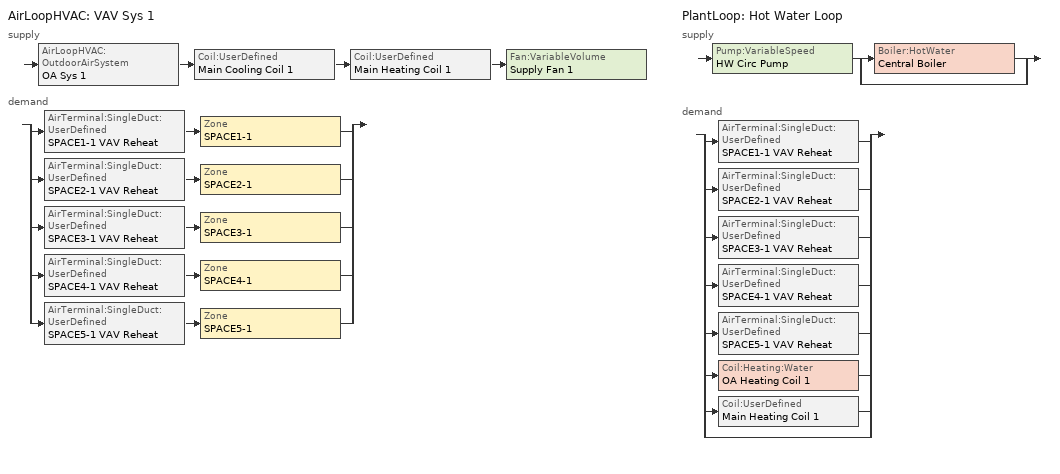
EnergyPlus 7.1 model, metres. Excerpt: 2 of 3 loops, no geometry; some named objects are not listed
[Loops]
AirLoopHVAC 'VAV Sys 1'
 supply: AirLoopHVAC:OutdoorAirSystem 'OA Sys 1' > Coil:UserDefined 'Main Cooling Coil 1' > Coil:UserDefined 'Main Heating Coil 1' > Fan:VariableVolume 'Supply Fan 1'
 demand: split
  | AirTerminal:SingleDuct:UserDefined 'SPACE1-1 VAV Reheat' > Zone 'SPACE1-1'
  | AirTerminal:SingleDuct:UserDefined 'SPACE2-1 VAV Reheat' > Zone 'SPACE2-1'
  | AirTerminal:SingleDuct:UserDefined 'SPACE3-1 VAV Reheat' > Zone 'SPACE3-1'
  | AirTerminal:SingleDuct:UserDefined 'SPACE4-1 VAV Reheat' > Zone 'SPACE4-1'
  | AirTerminal:SingleDuct:UserDefined 'SPACE5-1 VAV Reheat' > Zone 'SPACE5-1'
PlantLoop 'Hot Water Loop'
 supply: Pump:VariableSpeed 'HW Circ Pump' > split
  | Boiler:HotWater 'Central Boiler'
  | bypass
 demand: split
  | AirTerminal:SingleDuct:UserDefined 'SPACE1-1 VAV Reheat'
  | AirTerminal:SingleDuct:UserDefined 'SPACE2-1 VAV Reheat'
  | AirTerminal:SingleDuct:UserDefined 'SPACE3-1 VAV Reheat'
  | AirTerminal:SingleDuct:UserDefined 'SPACE4-1 VAV Reheat'
  | AirTerminal:SingleDuct:UserDefined 'SPACE5-1 VAV Reheat'
  | Coil:Heating:Water 'OA Heating Coil 1'
  | Coil:UserDefined 'Main Heating Coil 1'
  | bypass
[Sizing:Zone] Zone Cooling Design Supply Air Temperature {C}=14; Zone Heating Design Supply Air Temperature {C}=50; Zone Cooling Design Supply Air Humidity Ratio {kg-H2O/kg-air}=0.009; Zone Heating Design Supply Air Humidity Ratio {kg-H2O/kg-air}=0.004; Zone Heating Sizing Factor=0; Zone Cooling Sizing Factor=0; Cooling Design Air Flow Method=DesignDayWithLimit; Heating Design Air Flow Method=DesignDay
Name | Design Specification Outdoor Air Object
SPACE1-1 | SZ DSOA SPACE1-1
SPACE2-1 | SZ DSOA SPACE2-1
SPACE3-1 | SZ DSOA SPACE3-1
SPACE4-1 | SZ DSOA SPACE4-1
SPACE5-1 | SZ DSOA SPACE5-1
[DesignSpecification:OutdoorAir] Outdoor Air Method=sum; Outdoor Air Flow per Person {m3/s-person}=0.00236; Outdoor Air Flow per Zone Floor Area {m3/s-m2}=0.000305; Outdoor Air Flow per Zone {m3/s}=0
SZ DSOA SPACE1-1; SZ DSOA SPACE2-1; SZ DSOA SPACE3-1; SZ DSOA SPACE4-1; SZ DSOA SPACE5-1
[Sizing:System]
VAV Sys 1: Type of Load to Size On=sensible; Design Outdoor Air Flow Rate {m3/s}=autosize; Minimum System Air Flow Ratio=0.3; Preheat Design Temperature {C}=4.5; Preheat Design Humidity Ratio {kg-H2O/kg-Air}=0.008; Precool Design Temperature {C}=11; Precool Design Humidity Ratio {kg-H2O/kg-Air}=0.008; Central Cooling Design Supply Air Temperature {C}=12.8; Central Heating Design Supply Air Temperature {C}=16.7; Sizing Option=noncoincident; 100% Outdoor Air in Cooling=no; 100% Outdoor Air in Heating=no; Central Cooling Design Supply Air Humidity Ratio {kg-H2O/kg-Air}=0.008; Central Heating Design Supply Air Humidity Ratio {kg-H2O/kg-Air}=0.008; Cooling Design Air Flow Method=DesignDay; Cooling Design Air Flow Rate {m3/s}=0; Heating Design Air Flow Method=DesignDay; Heating Design Air Flow Rate {m3/s}=0
[Sizing:Plant]
Hot Water Loop: Loop Type=heating; Design Loop Exit Temperature {C}=82; Loop Design Temperature Difference {deltaC}=11
[ZoneControl:Thermostat] Control Type Schedule=Zone Control Type Sched; Control 1=CoolingSetPoint; Control 2=HeatingSetpoint; Control 3=DualSetPoint
Name | Zone or ZoneList
SPACE1-1 Control | SPACE1-1
SPACE2-1 Control | SPACE2-1
SPACE3-1 Control | SPACE3-1
SPACE4-1 Control | SPACE4-1
SPACE5-1 Control | SPACE5-1
[ThermostatSetpoint:SingleHeating]
HeatingSetpoint: Setpoint Temperature Schedule=Htg-SetP-Sch
[ThermostatSetpoint:SingleCooling]
CoolingSetpoint: Setpoint Temperature Schedule=Clg-SetP-Sch
[ThermostatSetpoint:DualSetpoint]
DualSetPoint: Heating Setpoint Temperature Schedule=Htg-SetP-Sch; Cooling Setpoint Temperature Schedule=Clg-SetP-Sch
[Zone equipment]
SPACE1-1: SPACE1-1 VAV Reheat
SPACE2-1: SPACE2-1 VAV Reheat
SPACE3-1: SPACE3-1 VAV Reheat
SPACE4-1: SPACE4-1 VAV Reheat
SPACE5-1: SPACE5-1 VAV Reheat
[AirTerminal:SingleDuct:UserDefined] Number of Plant Loop Connections=1
Name | Overall Model Simulation Program Calling Manager | Model Setup and Sizing Program Calling Manager
SPACE1-1 VAV Reheat | Space1 ATU Sim Programs | Space1 ATU Init Programs
SPACE2-1 VAV Reheat | Space2 ATU Sim Programs | Space2 ATU Init Programs
SPACE3-1 VAV Reheat | Space3 ATU Sim Programs | Space3 ATU Init Programs
SPACE4-1 VAV Reheat | Space4 ATU Sim Programs | Space4 ATU Init Programs
SPACE5-1 VAV Reheat | Space5 ATU Sim Programs | Space5 ATU Init Programs
[AirLoopHVAC:ReturnPlenum]
Return-Plenum-1: Zone=PLENUM-1
[AirLoopHVAC]
VAV Sys 1: Design Supply Air Flow Rate {m3/s}=autosize
[Coil:Heating:Water]
OA Heating Coil 1: Availability Schedule=CoolingCoilAvailSched; U-Factor Times Area Value {W/K}=autosize; Maximum Water Flow Rate {m3/s}=autosize; Performance Input Method=UFactorTimesAreaAndDesignWaterFlowRate; Rated Capacity {W}=autosize; Rated Inlet Water Temperature {C}=82.2; Rated Inlet Air Temperature {C}=16.6; Rated Outlet Water Temperature {C}=71.1; Rated Outlet Air Temperature {C}=32.2
[Coil:UserDefined] Number of Air Connections=1; Plant Connection is Used=Yes
Name | Overall Model Simulation Program Calling Manager | Model Setup and Sizing Program Calling Manager
Main Cooling Coil 1 | Main Cooling Coil Model Program Manager | Main Cooling Coil Init Program Manager
Main Heating Coil 1 | Main Heating Coil Model Program Manager | Main Heating Coil Init Program Manager
[EnergyManagementSystem:ProgramCallingManager]
Main Cooling Coil Model Program Manager: UserDefinedComponentModel; MainCWCoil1_ModelInput; CW_Coil_Sim_Model; MainCWCoil1_ModelOuput
Main Cooling Coil Init Program Manager: UserDefinedComponentModel; InitMainSimpleCoilModel
Main Heating Coil Model Program Manager: UserDefinedComponentModel; MainHWCoil1_ModelInput; HW_Coil_Sim_Model; MainHWCoil1_ModelOuput
Main Heating Coil Init Program Manager: UserDefinedComponentModel; InitMainSimpleHWCoilModel
Space1 ATU Init Programs: UserDefinedComponentModel; InitSpace1ATU
Space1 ATU Sim Programs: UserDefinedComponentModel; Space1ATU_ModelInput; ATU_Sim_Model; Space1ATU_ModelOutput
Space2 ATU Init Programs: UserDefinedComponentModel; InitSpace2ATU
Space2 ATU Sim Programs: UserDefinedComponentModel; Space2ATU_ModelInput; ATU_Sim_Model; Space2ATU_ModelOutput
Space3 ATU Init Programs: UserDefinedComponentModel; InitSpace3ATU
Space3 ATU Sim Programs: UserDefinedComponentModel; Space3ATU_ModelInput; ATU_Sim_Model; Space3ATU_ModelOutput
Space4 ATU Init Programs: UserDefinedComponentModel; InitSpace4ATU
Space4 ATU Sim Programs: UserDefinedComponentModel; Space4ATU_ModelInput; ATU_Sim_Model; Space4ATU_ModelOutput
Space5 ATU Init Programs: UserDefinedComponentModel; InitSpace5ATU
Space5 ATU Sim Programs: UserDefinedComponentModel; Space5ATU_ModelInput; ATU_Sim_Model; Space5ATU_ModelOutput
[EnergyManagementSystem:Program]
MainCWCoil1_ModelInput: Set Air_Mdot       = CWcoil1_Air_Mdot; Set Air_Tsp        = CWcoil1_Air_Tsp; Set Water_Mdot     = CWcoil1_Water_Mdot; Set Water_cp       = CWcoil1_Water_cp; SEt Air_Tinlet     = CWcoil1_Air_Tinlet; Set Water_Tinlet   = CWcoil1_Water_Tinlet; SEt Air_Winlet     = CWcoil1_Air_Winlet; Set Water_Mdot_Max = CWcoil1_Mdot_Max; Set Coil_Eff       = 0.7
MainCWCoil1_ModelOuput: Set CWcoil1_Water_MdotRequest = Water_MdotRequest; Set CWcoil1_Air_Tout          = Air_Tout; Set CWcoil1_Air_Wout          = Air_Wout; Set CWcoil1_tot_cool_Power    = Tot_Cool_Power; Set CWcoil1_Air_MdotOut       = Air_Mdot; Set CWcoil1_Water_Tout        = Water_Tout
InitMainSimpleCoilModel: Set CWLoopExitTemp = 7.0; Set CWLoopDeltaTemp = 4.0; Set CW_CP = @CPCW CWLoopExitTemp; Set CW_rho = @RhoH2O CWLoopExitTemp; Set CWcoil1_Water_DesignVdot = Sys1_CoolDes_Qdot / (( CW_rho * CW_CP) * CWLoopDeltaTemp); Set CWcoil1_Mdot_Min = 0.0; Set CWcoil1_Mdot_Max = CWcoil1_Water_DesignVdot * CW_rho
MainHWCoil1_ModelInput: Set Air_Mdot       = HWcoil1_Air_Mdot; Set Air_Tsp        = HWcoil1_Air_Tsp - 0.5; Set Water_Mdot     = HWcoil1_Water_Mdot; Set Water_cp       = HWcoil1_Water_cp; SEt Air_Tinlet     = HWcoil1_Air_Tinlet; Set Water_Tinlet   = HWcoil1_Water_Tinlet; SEt Air_Winlet     = HWcoil1_Air_Winlet; Set Water_Mdot_Max = HWcoil1_Mdot_Max; Set Coil_Eff       = 0.7
MainHWCoil1_ModelOuput: Set HWcoil1_Water_MdotRequest = Water_MdotRequest; Set HWcoil1_Air_Tout          = Air_Tout; Set HWcoil1_Air_Wout          = Air_Wout; Set HWcoil1_tot_heat_Power    = Tot_heat_Power; Set HWcoil1_Air_MdotOut       = Air_Mdot; Set HWcoil1_Water_Tout        = Water_Tout
InitMainSimpleHWCoilModel: Set HWLoopExitTemp = 82.0; Set HWLoopDeltaTemp = 11.0; Set HW_CP = @CPCW HWLoopExitTemp; Set HW_rho = @RhoH2O HWLoopExitTemp; Set HWcoil1_Water_DesignVdot = Sys1_HeatDes_Qdot / (( HW_rho * HW_CP) * HWLoopDeltaTemp); Set HWcoil1_Mdot_Min = 0.0; Set HWcoil1_Mdot_Max = HWcoil1_Water_DesignVdot * HW_rho
InitSpace1ATU: Set Space1ATU_DesignAirMdot = @MAX Space1ATU_HeatAirMdot Space1ATU_CoolAirMdot; Set HWLoopExitTemp = 82.0; Set HWLoopDeltaTemp = 11.0; Set HW_CP = @CPCW HWLoopExitTemp; Set HW_rho = @RhoH2O HWLoopExitTemp; Set HeatCentralSAT = 16.7; Set HeatZoneSAT    = 50.0; Set AvgSAT = (HeatCentralSAT + HeatZoneSAT) / 2; Set HeatingZoneW      = 0.004; Set HeatingAir_CP     = @CpAirFnWTdb HeatingZoneW AvgSAT; Set HWCoil_DesLoad = (HeatingAir_CP * Space1ATU_DesignAirMdot) * (HeatZoneSAT - HeatCentralSAT); Set Space1ATU_HW_DesignVdot = HWCoil_DesLoad / (( HW_rho * HW_CP) * HWLoopDeltaTemp); Set Space1ATU_HW_MdotMin = 0.0; Set Space1ATU_HW_MdotMax = Space1ATU_HW_DesignVdot * HW_rho
Space1ATU_ModelInput: Set DeckAir_Tinlet    = Space1ATU_PrimAir_Tinlet; Set DeckAir_Winlet    = Space1ATU_PrimAir_Winlet; Set Zone_T            = Space1_Tdb; Set Zone_W            = Space1_W; Set Zone_Tsp_Cool     = Space1_Tsp_cool; Set Zone_Tsp_Heat     = Space1_Tsp_heat; Set AirSupMdotDesign  = Space1ATU_DesignAirMdot; Set DamperMin         = 0.3; Set Qdot_Req_toCoolSP = Space1ATU_Qdot_ToCoolSP; Set Qdot_Req_toHeatSP = Space1ATU_Qdot_ToHeatSP; Set HWCoil_Mdot_Max   = Space1ATU_HW_MdotMax; Set HW_Tin            = Space1ATU_HW_Tin; Set HW_Cp             = Space1ATU_HW_cp; Set HWCoil_Eff        = 0.7; Set HWCoil_Mdot       = Space1ATU_HW_MdotIn
Space1ATU_ModelOutput: Set Space1ATU_PrimAir_Tout = Air_Tout; Set Space1ATU_PrimAir_Wout = Air_Wout; Set Space1ATU_PrimAir_MdotOut = Air_MdotOut; Set Space1ATU_PrimAir_MdotIn = Air_MdotOut; Set Space1ATU_tot_heat_Power = HWCoil_heat_Power; SEt Space1ATU_HW_MdotRequest = HW_MdotRequest; Set Space1ATU_HW_Tout = HW_Tout
InitSpace2ATU: Set Space2ATU_DesignAirMdot = @MAX Space2ATU_HeatAirMdot Space2ATU_CoolAirMdot; Set HWLoopExitTemp = 82.0; Set HWLoopDeltaTemp = 11.0; Set HW_CP = @CPCW HWLoopExitTemp; Set HW_rho = @RhoH2O HWLoopExitTemp; Set HeatCentralSAT = 16.7; Set HeatZoneSAT    = 50.0; Set AvgSAT = (HeatCentralSAT + HeatZoneSAT) / 2; Set HeatingZoneW      = 0.004; Set HeatingAir_CP     = @CpAirFnWTdb HeatingZoneW AvgSAT; Set HWCoil_DesLoad = (HeatingAir_CP * Space2ATU_DesignAirMdot) * (HeatZoneSAT - HeatCentralSAT); Set Space2ATU_HW_DesignVdot = HWCoil_DesLoad / (( HW_rho * HW_CP) * HWLoopDeltaTemp); Set Space2ATU_HW_MdotMin = 0.0; Set Space2ATU_HW_MdotMax = Space2ATU_HW_DesignVdot * HW_rho
Space2ATU_ModelInput: Set DeckAir_Tinlet    = Space2ATU_PrimAir_Tinlet; Set DeckAir_Winlet    = Space2ATU_PrimAir_Winlet; Set Zone_T            = Space2_Tdb; Set Zone_W            = Space2_W; Set Zone_Tsp_Cool     = Space2_Tsp_cool; Set Zone_Tsp_Heat     = Space2_Tsp_heat; Set AirSupMdotDesign  = Space2ATU_DesignAirMdot; Set DamperMin         = 0.3; Set Qdot_Req_toCoolSP = Space2ATU_Qdot_ToCoolSP; Set Qdot_Req_toHeatSP = Space2ATU_Qdot_ToHeatSP; Set HWCoil_Mdot_Max   = Space2ATU_HW_MdotMax; Set HW_Tin            = Space2ATU_HW_Tin; Set HW_Cp             = Space2ATU_HW_cp; Set HWCoil_Eff        = 0.7; Set HWCoil_Mdot       = Space2ATU_HW_MdotIn
Space2ATU_ModelOutput: Set Space2ATU_PrimAir_Tout = Air_Tout; Set Space2ATU_PrimAir_Wout = Air_Wout; Set Space2ATU_PrimAir_MdotOut = Air_MdotOut; Set Space2ATU_PrimAir_MdotIn = Air_MdotOut; Set Space2ATU_tot_heat_Power = HWCoil_heat_Power; SEt Space2ATU_HW_MdotRequest = HW_MdotRequest; Set Space2ATU_HW_Tout = HW_Tout
InitSpace3ATU: Set Space3ATU_DesignAirMdot = @MAX Space3ATU_HeatAirMdot Space3ATU_CoolAirMdot; Set HWLoopExitTemp = 82.0; Set HWLoopDeltaTemp = 11.0; Set HW_CP = @CPCW HWLoopExitTemp; Set HW_rho = @RhoH2O HWLoopExitTemp; Set HeatCentralSAT = 16.7; Set HeatZoneSAT    = 50.0; Set AvgSAT = (HeatCentralSAT + HeatZoneSAT) / 2; Set HeatingZoneW      = 0.004; Set HeatingAir_CP     = @CpAirFnWTdb HeatingZoneW AvgSAT; Set HWCoil_DesLoad = (HeatingAir_CP * Space3ATU_DesignAirMdot) * (HeatZoneSAT - HeatCentralSAT); Set Space3ATU_HW_DesignVdot = HWCoil_DesLoad / (( HW_rho * HW_CP) * HWLoopDeltaTemp); Set Space3ATU_HW_MdotMin = 0.0; Set Space3ATU_HW_MdotMax = Space3ATU_HW_DesignVdot * HW_rho
Space3ATU_ModelInput: Set DeckAir_Tinlet    = Space3ATU_PrimAir_Tinlet; Set DeckAir_Winlet    = Space3ATU_PrimAir_Winlet; Set Zone_T            = Space3_Tdb; Set Zone_W            = Space3_W; Set Zone_Tsp_Cool     = Space3_Tsp_cool; Set Zone_Tsp_Heat     = Space3_Tsp_heat; Set AirSupMdotDesign  = Space3ATU_DesignAirMdot; Set DamperMin         = 0.3; Set Qdot_Req_toCoolSP = Space3ATU_Qdot_ToCoolSP; Set Qdot_Req_toHeatSP = Space3ATU_Qdot_ToHeatSP; Set HWCoil_Mdot_Max   = Space3ATU_HW_MdotMax; Set HW_Tin            = Space3ATU_HW_Tin; Set HW_Cp             = Space3ATU_HW_cp; Set HWCoil_Eff        = 0.7; Set HWCoil_Mdot       = Space3ATU_HW_MdotIn
Space3ATU_ModelOutput: Set Space3ATU_PrimAir_Tout = Air_Tout; Set Space3ATU_PrimAir_Wout = Air_Wout; Set Space3ATU_PrimAir_MdotOut = Air_MdotOut; Set Space3ATU_PrimAir_MdotIn = Air_MdotOut; Set Space3ATU_tot_heat_Power = HWCoil_heat_Power; SEt Space3ATU_HW_MdotRequest = HW_MdotRequest; Set Space3ATU_HW_Tout = HW_Tout
InitSpace4ATU: Set Space4ATU_DesignAirMdot = @MAX Space4ATU_HeatAirMdot Space4ATU_CoolAirMdot; Set HWLoopExitTemp = 82.0; Set HWLoopDeltaTemp = 11.0; Set HW_CP = @CPCW HWLoopExitTemp; Set HW_rho = @RhoH2O HWLoopExitTemp; Set HeatCentralSAT = 16.7; Set HeatZoneSAT    = 50.0; Set AvgSAT = (HeatCentralSAT + HeatZoneSAT) / 2; Set HeatingZoneW      = 0.004; Set HeatingAir_CP     = @CpAirFnWTdb HeatingZoneW AvgSAT; Set HWCoil_DesLoad = (HeatingAir_CP * Space4ATU_DesignAirMdot) * (HeatZoneSAT - HeatCentralSAT); Set Space4ATU_HW_DesignVdot = HWCoil_DesLoad / (( HW_rho * HW_CP) * HWLoopDeltaTemp); Set Space4ATU_HW_MdotMin = 0.0; Set Space4ATU_HW_MdotMax = Space4ATU_HW_DesignVdot * HW_rho
Space4ATU_ModelInput: Set DeckAir_Tinlet    = Space4ATU_PrimAir_Tinlet; Set DeckAir_Winlet    = Space4ATU_PrimAir_Winlet; Set Zone_T            = Space4_Tdb; Set Zone_W            = Space4_W; Set Zone_Tsp_Cool     = Space4_Tsp_cool; Set Zone_Tsp_Heat     = Space4_Tsp_heat; Set AirSupMdotDesign  = Space4ATU_DesignAirMdot; Set DamperMin         = 0.3; Set Qdot_Req_toCoolSP = Space4ATU_Qdot_ToCoolSP; Set Qdot_Req_toHeatSP = Space4ATU_Qdot_ToHeatSP; Set HWCoil_Mdot_Max   = Space4ATU_HW_MdotMax; Set HW_Tin            = Space4ATU_HW_Tin; Set HW_Cp             = Space4ATU_HW_cp; Set HWCoil_Eff        = 0.7; Set HWCoil_Mdot       = Space4ATU_HW_MdotIn
Space4ATU_ModelOutput: Set Space4ATU_PrimAir_Tout = Air_Tout; Set Space4ATU_PrimAir_Wout = Air_Wout; Set Space4ATU_PrimAir_MdotOut = Air_MdotOut; Set Space4ATU_PrimAir_MdotIn = Air_MdotOut; Set Space4ATU_tot_heat_Power = HWCoil_heat_Power; SEt Space4ATU_HW_MdotRequest = HW_MdotRequest; Set Space4ATU_HW_Tout = HW_Tout
InitSpace5ATU: Set Space5ATU_DesignAirMdot = @MAX Space5ATU_HeatAirMdot Space5ATU_CoolAirMdot; Set HWLoopExitTemp = 82.0; Set HWLoopDeltaTemp = 11.0; Set HW_CP = @CPCW HWLoopExitTemp; Set HW_rho = @RhoH2O HWLoopExitTemp; Set HeatCentralSAT = 16.7; Set HeatZoneSAT    = 50.0; Set AvgSAT = (HeatCentralSAT + HeatZoneSAT) / 2; Set HeatingZoneW      = 0.004; Set HeatingAir_CP     = @CpAirFnWTdb HeatingZoneW AvgSAT; Set HWCoil_DesLoad = (HeatingAir_CP * Space4ATU_DesignAirMdot) * (HeatZoneSAT - HeatCentralSAT); Set Space5ATU_HW_DesignVdot = HWCoil_DesLoad / (( HW_rho * HW_CP) * HWLoopDeltaTemp); Set Space5ATU_HW_MdotMin = 0.0; Set Space5ATU_HW_MdotMax = Space5ATU_HW_DesignVdot * HW_rho
Space5ATU_ModelInput: Set DeckAir_Tinlet    = Space5ATU_PrimAir_Tinlet; Set DeckAir_Winlet    = Space5ATU_PrimAir_Winlet; Set Zone_T            = Space5_Tdb; Set Zone_W            = Space5_W; Set Zone_Tsp_Cool     = Space5_Tsp_cool; Set Zone_Tsp_Heat     = Space5_Tsp_heat; Set AirSupMdotDesign  = Space5ATU_DesignAirMdot; Set DamperMin         = 0.3; Set Qdot_Req_toCoolSP = Space5ATU_Qdot_ToCoolSP; Set Qdot_Req_toHeatSP = Space5ATU_Qdot_ToHeatSP; Set HWCoil_Mdot_Max   = Space5ATU_HW_MdotMax; Set HW_Tin            = Space5ATU_HW_Tin; Set HW_Cp             = Space5ATU_HW_cp; Set HWCoil_Eff        = 0.7; Set HWCoil_Mdot       = Space5ATU_HW_MdotIn
Space5ATU_ModelOutput: Set Space5ATU_PrimAir_Tout = Air_Tout; Set Space54ATU_PrimAir_Wout = Air_Wout; Set Space5ATU_PrimAir_MdotOut = Air_MdotOut; Set Space5ATU_PrimAir_MdotIn = Air_MdotOut; Set Space5ATU_tot_heat_Power = HWCoil_heat_Power; SEt Space5ATU_HW_MdotRequest = HW_MdotRequest; Set Space5ATU_HW_Tout = HW_Tout
ATU_Sim_Model: IF (ATU_Avail_Sched == 0.0); Set Air_MdotOut     = 0.0; Set HW_MdotRequest  = 0.0; Set HW_Tout    = HW_Tin; Set HWCoil_heat_Power    = 0.0; Set Air_Tout             = DeckAir_Tinlet; Set Air_Wout             = DeckAir_Winlet; Set DamperPosition = DamperMin; RETURN; ENDIF; Set Zone_H = @HFnTdbW Zone_T Zone_W; Set Zone_H_AtCoolSp = @HFnTdbW Zone_Tsp_Cool Zone_W; Set Zone_H_AtHeatSp = @HFnTdbW Zone_Tsp_Heat Zone_W; Set SupAir_H = @HFnTdbW DeckAir_Tinlet DeckAir_Winlet; IF Qdot_Req_toCoolSP < (0 - 10.0); Set ABS_Qdot_Cool = @ABS Qdot_Req_toCoolSP; Set Air_Mdot = ABS_Qdot_Cool / (Zone_H_AtCoolSp - SupAir_H); Set Air_Mdot = @MIN AirSupMdotDesign Air_Mdot; Set DamperPosition = Air_Mdot / AirSupMdotDesign; IF DamperPosition < DamperMin; Set Air_Mdot = DamperMin * AirSupMdotDesign; Set HoutDesired = Zone_H_AtHeatSp - ABS_Qdot_Cool/Air_Mdot; Set Air_Tsp = @TdbFnHW HoutDesired DeckAir_Winlet; Set Water_Mdot    = HWCoil_Mdot; Set Air_Tinlet    = DeckAir_Tinlet; Set Air_Winlet    = DeckAir_Winlet; Set Water_Tinlet  = HW_Tin; Set Coil_Eff      = HWCoil_Eff; Set Water_Mdot_Max = HWCoil_Mdot_Max; Set Water_cp       = HW_Cp; RUN HW_Coil_Sim_Model; Set HW_MdotRequest      = Water_MdotRequest; Set Air_Tout            = Air_Tout; Set Air_Wout            = Air_Wout; Set HWCoil_heat_Power   = Tot_heat_Power; Set HW_Tout   = Water_Tout; ELSE; Set HW_MdotRequest       = 0.0; Set Air_Tout             = DeckAir_Tinlet; Set Air_Wout             = DeckAir_Winlet; Set HWCoil_heat_Power    = 0.0; Set HW_Tout    = HW_Tin; Set Air_MdotOut = Air_Mdot; ENDIF; ELSEIF Qdot_Req_toHeatSP > 10.0; Set DamperPosition = 1.0; Set Air_Mdot = AirSupMdotDesign; Set ABS_Qdot_heat = @ABS Qdot_Req_toHeatSP; Set HoutDesired   = Zone_H_AtHeatSp + ABS_Qdot_Heat/Air_Mdot; Set Air_Tsp = @TdbFnHW HoutDesired DeckAir_Winlet; Set Water_Mdot    = HWCoil_Mdot; Set Air_Tinlet    = DeckAir_Tinlet; Set Air_Winlet    = DeckAir_Winlet; Set Water_Tinlet  = HW_Tin; Set Coil_Eff      = HWCoil_Eff; Set Water_Mdot_Max = HWCoil_Mdot_Max; Set Water_cp       = HW_Cp; RUN HW_Coil_Sim_Model; Set HW_MdotRequest      = Water_MdotRequest; Set Air_Tout            = Air_Tout; Set Air_Wout            = Air_Wout; Set HWCoil_heat_Power   = Tot_heat_Power; Set HW_Tout   = Water_Tout; ELSE; Set DamperPosition = DamperMin; Set Air_Mdot = DamperPosition * AirSupMdotDesign; Set HoutDesired   = Zone_H_AtHeatSp; Set Air_Tsp = @TdbFnHW HoutDesired DeckAir_Winlet; Set Air_Tinlet    = DeckAir_Tinlet; Set Air_Winlet    = DeckAir_Winlet; Set Water_Tinlet  = HW_Tin; Set Coil_Eff      = HWCoil_Eff; Set Water_Mdot_Max = HWCoil_Mdot_Max; Set Water_cp       = HW_Cp; RUN HW_Coil_Sim_Model; Set HW_MdotRequest      = Water_MdotRequest; Set Air_Tout            = Air_Tout; Set Air_Wout            = Air_Wout; Set HWCoil_heat_Power   = Tot_heat_Power; Set HW_Tout   = Water_Tout; ENDIF; Set Air_MdotOut = Air_Mdot
HW_Coil_Sim_Model: IF Air_Mdot == 0.0; SET Air_Tout = Air_Tinlet; SET Air_Wout = Air_Winlet; Set Air_MdotOut = Air_Mdot; Set tot_heat_Power = 0.0; Set Water_Tout = Water_Tinlet; Set Water_MdotRequest = 0.0; RETURN; ENDIF; IF Air_Tinlet > Air_Tsp; SET Air_Tout          = Air_Tinlet; SET Air_Wout          = Air_Winlet; Set Air_MdotOut       = Air_Mdot; Set tot_heat_Power    = 0.0; Set Water_Tout        = Water_Tinlet; Set Water_MdotRequest = 0.0; RETURN; ENDIF; Set AirIn_Enth     = @HFnTdbW Air_Tinlet Air_Winlet; Set AirOut_Enth_Limit = @HFnTdbW Water_Tinlet Air_Winlet; Set MaxQdot      = Coil_Eff * Air_Mdot * (AirOut_Enth_Limit - AirIn_Enth ); IF MaxQdot <= 0.0; SET Air_Tout          = Air_Tinlet; SET Air_Wout          = Air_Winlet; Set Air_MdotOut       = Air_Mdot; Set tot_heat_Power    = 0.0; Set Water_Tout        = Water_Tinlet; Set Water_MdotRequest = 0.0; RETURN; ENDIF; Set Air_Wout = Air_Winlet; Set Air_HoutSP = @HFnTdbW Air_Tsp Air_Wout; Set Qdot_SP    = Air_Mdot * (Air_HoutSP - AirIn_Enth ); IF Qdot_SP > MaxQdot; Set Air_Hout = AirIn_Enth + (MaxQdot/Air_Mdot); ELSE; Set Air_Hout = Air_HoutSP; ENDIF; Set Air_Tout = @TdbFnHW Air_Hout Air_Wout; Set ActualQdot  = Air_Mdot * (Air_Hout - AirIn_Enth); Set Water_partLoad = ActualQdot / MaxQdot; Set Water_MdotRequest = Water_Mdot_Max * Water_PartLoad; Set HW_tempFall = ActualQdot/(Water_MdotRequest * Water_cp); Set Water_Tout = Water_Tinlet - HW_tempFall; Set tot_heat_Power = ActualQdot
[EnergyManagementSystem:OutputVariable] Type of Data in Variable=Averaged; Update Frequency=SystemTimestep
Name | EMS Variable | EMS Program or Subroutine
Main CW Coil Total Cooling Rate [W] | CWcoil1_tot_cool_Power | MainCWCoil1_ModelOuput
Main HW Coil Total Heating Rate [W] | HWcoil1_tot_heat_Power | MainHWCoil1_ModelOuput
Space 1 VAV Reheat Coil Total Heating Rate [W] | Space1ATU_tot_heat_Power | Space1ATU_ModelOutput
Space 2 VAV Reheat Coil Total Heating Rate [W] | Space2ATU_tot_heat_Power | Space2ATU_ModelOutput
Space 3 VAV Reheat Coil Total Heating Rate [W] | Space3ATU_tot_heat_Power | Space3ATU_ModelOutput
Space 4 VAV Reheat Coil Total Heating Rate [W] | Space4ATU_tot_heat_Power | Space4ATU_ModelOutput
Space 5 VAV Reheat Coil Total Heating Rate [W] | Space5ATU_tot_heat_Power | Space5ATU_ModelOutput
[EnergyManagementSystem:Actuator]
Name | Actuated Component Unique | Actuated Component Type | Actuated Component Control Type
CWcoil1_Mdot_Min | Main Cooling Coil 1 | Plant Connection | Minimum Mass Flow Rate
CWcoil1_Mdot_Max | Main Cooling Coil 1 | Plant Connection | Maximum Mass Flow Rate
CWcoil1_Water_Tout | Main Cooling Coil 1 | Plant Connection | Outlet Temperature
CWcoil1_Water_MdotRequest | Main Cooling Coil 1 | Plant Connection | Mass Flow Rate
CWcoil1_Water_DesignVdot | Main Cooling Coil 1 | Plant Connection | Design Volume Flow Rate
CWcoil1_Air_Tout | MAIN COOLING COIL 1 | Air Connection 1 | Outlet Temperature
CWcoil1_Air_Wout | MAIN COOLING COIL 1 | Air Connection 1 | Outlet Humidity Ratio
CWcoil1_Air_MdotOut | MAIN COOLING COIL 1 | Air Connection 1 | Mass Flow Rate
HWcoil1_Mdot_Min | Main Heating Coil 1 | Plant Connection | Minimum Mass Flow Rate
HWcoil1_Mdot_Max | Main Heating Coil 1 | Plant Connection | Maximum Mass Flow Rate
HWcoil1_Water_Tout | Main Heating Coil 1 | Plant Connection | Outlet Temperature
HWcoil1_Water_MdotRequest | Main Heating Coil 1 | Plant Connection | Mass Flow Rate
HWcoil1_Water_DesignVdot | Main Heating Coil 1 | Plant Connection | Design Volume Flow Rate
HWcoil1_Air_Tout | MAIN Heating COIL 1 | Air Connection 1 | Outlet Temperature
HWcoil1_Air_Wout | MAIN Heating COIL 1 | Air Connection 1 | Outlet Humidity Ratio
HWcoil1_Air_MdotOut | MAIN Heating COIL 1 | Air Connection 1 | Mass Flow Rate
Space1ATU_PrimAir_Tout | SPACE1-1 VAV Reheat | Primary Air Connection | Outlet Temperature
Space1ATU_PrimAir_Wout | SPACE1-1 VAV Reheat | Primary Air Connection | Outlet Humidity Ratio
Space1ATU_PrimAir_MdotOut | SPACE1-1 VAV Reheat | Primary Air Connection | Outlet Mass Flow Rate
Space1ATU_PrimAir_MdotIn | SPACE1-1 VAV Reheat | Primary Air Connection | Inlet Mass Flow Rate
Space1ATU_HW_Tout | SPACE1-1 VAV REHEAT | Plant Connection 1 | Outlet Temperature
Space1ATU_HW_MdotRequest | SPACE1-1 VAV REHEAT | Plant Connection 1 | Mass Flow Rate
Space1ATU_HW_MdotMin | SPACE1-1 VAV REHEAT | Plant Connection 1 | Minimum Mass Flow Rate
Space1ATU_HW_MdotMax | SPACE1-1 VAV REHEAT | Plant Connection 1 | Maximum Mass Flow Rate
Space1ATU_HW_DesignVdot | SPACE1-1 VAV REHEAT | Plant Connection 1 | Design Volume Flow Rate
Space2ATU_PrimAir_Tout | SPACE2-1 VAV Reheat | Primary Air Connection | Outlet Temperature
Space2ATU_PrimAir_Wout | SPACE2-1 VAV Reheat | Primary Air Connection | Outlet Humidity Ratio
Space2ATU_PrimAir_MdotOut | SPACE2-1 VAV Reheat | Primary Air Connection | Outlet Mass Flow Rate
Space2ATU_PrimAir_MdotIn | SPACE2-1 VAV Reheat | Primary Air Connection | Inlet Mass Flow Rate
Space2ATU_HW_Tout | SPACE2-1 VAV REHEAT | Plant Connection 1 | Outlet Temperature
Space2ATU_HW_MdotRequest | SPACE2-1 VAV REHEAT | Plant Connection 1 | Mass Flow Rate
Space2ATU_HW_MdotMin | SPACE2-1 VAV REHEAT | Plant Connection 1 | Minimum Mass Flow Rate
Space2ATU_HW_MdotMax | SPACE2-1 VAV REHEAT | Plant Connection 1 | Maximum Mass Flow Rate
Space2ATU_HW_DesignVdot | SPACE2-1 VAV REHEAT | Plant Connection 1 | Design Volume Flow Rate
Space3ATU_PrimAir_Tout | SPACE3-1 VAV Reheat | Primary Air Connection | Outlet Temperature
Space3ATU_PrimAir_Wout | SPACE3-1 VAV Reheat | Primary Air Connection | Outlet Humidity Ratio
Space3ATU_PrimAir_MdotOut | SPACE3-1 VAV Reheat | Primary Air Connection | Outlet Mass Flow Rate
Space3ATU_PrimAir_MdotIn | SPACE3-1 VAV Reheat | Primary Air Connection | Inlet Mass Flow Rate
Space3ATU_HW_Tout | SPACE3-1 VAV REHEAT | Plant Connection 1 | Outlet Temperature
Space3ATU_HW_MdotRequest | SPACE3-1 VAV REHEAT | Plant Connection 1 | Mass Flow Rate
Space3ATU_HW_MdotMin | SPACE3-1 VAV REHEAT | Plant Connection 1 | Minimum Mass Flow Rate
Space3ATU_HW_MdotMax | SPACE3-1 VAV REHEAT | Plant Connection 1 | Maximum Mass Flow Rate
Space3ATU_HW_DesignVdot | SPACE3-1 VAV REHEAT | Plant Connection 1 | Design Volume Flow Rate
Space4ATU_PrimAir_Tout | SPACE4-1 VAV Reheat | Primary Air Connection | Outlet Temperature
Space4ATU_PrimAir_Wout | SPACE4-1 VAV Reheat | Primary Air Connection | Outlet Humidity Ratio
Space4ATU_PrimAir_MdotOut | SPACE4-1 VAV Reheat | Primary Air Connection | Outlet Mass Flow Rate
Space4ATU_PrimAir_MdotIn | SPACE4-1 VAV Reheat | Primary Air Connection | Inlet Mass Flow Rate
Space4ATU_HW_Tout | SPACE4-1 VAV REHEAT | Plant Connection 1 | Outlet Temperature
Space4ATU_HW_MdotRequest | SPACE4-1 VAV REHEAT | Plant Connection 1 | Mass Flow Rate
Space4ATU_HW_MdotMin | SPACE4-1 VAV REHEAT | Plant Connection 1 | Minimum Mass Flow Rate
Space4ATU_HW_MdotMax | SPACE4-1 VAV REHEAT | Plant Connection 1 | Maximum Mass Flow Rate
Space4ATU_HW_DesignVdot | SPACE4-1 VAV REHEAT | Plant Connection 1 | Design Volume Flow Rate
Space5ATU_PrimAir_Tout | SPACE5-1 VAV Reheat | Primary Air Connection | Outlet Temperature
Space5ATU_PrimAir_Wout | SPACE5-1 VAV Reheat | Primary Air Connection | Outlet Humidity Ratio
Space5ATU_PrimAir_MdotOut | SPACE5-1 VAV Reheat | Primary Air Connection | Outlet Mass Flow Rate
Space5ATU_PrimAir_MdotIn | SPACE5-1 VAV Reheat | Primary Air Connection | Inlet Mass Flow Rate
Space5ATU_HW_Tout | SPACE5-1 VAV REHEAT | Plant Connection 1 | Outlet Temperature
Space5ATU_HW_MdotRequest | SPACE5-1 VAV REHEAT | Plant Connection 1 | Mass Flow Rate
Space5ATU_HW_MdotMin | SPACE5-1 VAV REHEAT | Plant Connection 1 | Minimum Mass Flow Rate
Space5ATU_HW_MdotMax | SPACE5-1 VAV REHEAT | Plant Connection 1 | Maximum Mass Flow Rate
Space5ATU_HW_DesignVdot | SPACE5-1 VAV REHEAT | Plant Connection 1 | Design Volume Flow Rate
[EnergyManagementSystem:Sensor]
Name | Output:Variable or Output:Meter Index Key | Output:Variable or Output:Meter
CWcoil1_Air_Tsp | Main Cooling Coil 1 Outlet Node | System Node Setpoint Temp
HWcoil1_Air_Tsp | Main Heating Coil 1 Outlet Node | System Node Setpoint Temp
Space1_Tdb | SPACE1-1 | Zone/Sys Air Temperature
Space1_W | SPACE1-1 | Zone Air Humidity Ratio
Space1_Tsp_cool | SPACE1-1 | Zone/Sys Thermostat Cooling Setpoint
Space1_Tsp_heat | SPACE1-1 | Zone/Sys Thermostat Heating Setpoint
Space2_Tdb | SPACE2-1 | Zone/Sys Air Temperature
Space2_W | SPACE2-1 | Zone Air Humidity Ratio
Space2_Tsp_cool | SPACE2-1 | Zone/Sys Thermostat Cooling Setpoint
Space2_Tsp_heat | SPACE2-1 | Zone/Sys Thermostat Heating Setpoint
Space3_Tdb | SPACE3-1 | Zone/Sys Air Temperature
Space3_W | SPACE3-1 | Zone Air Humidity Ratio
Space3_Tsp_cool | SPACE3-1 | Zone/Sys Thermostat Cooling Setpoint
Space3_Tsp_heat | SPACE3-1 | Zone/Sys Thermostat Heating Setpoint
Space4_Tdb | SPACE4-1 | Zone/Sys Air Temperature
Space4_W | SPACE4-1 | Zone Air Humidity Ratio
Space4_Tsp_cool | SPACE4-1 | Zone/Sys Thermostat Cooling Setpoint
Space4_Tsp_heat | SPACE4-1 | Zone/Sys Thermostat Heating Setpoint
Space5_Tdb | SPACE5-1 | Zone/Sys Air Temperature
Space5_W | SPACE5-1 | Zone Air Humidity Ratio
Space5_Tsp_cool | SPACE5-1 | Zone/Sys Thermostat Cooling Setpoint
Space5_Tsp_heat | SPACE5-1 | Zone/Sys Thermostat Heating Setpoint
[EnergyManagementSystem:InternalVariable]
Name | Internal Data Index Key | Internal Data Type
OA_Design_Vdot | VAV SYS 1 | Air System Outdoor Air Design Volume Flow Rate
OA_Design_Tdb | VAV SYS 1 | Air System Cooling Design Outdoor Air Temperature
OA_Design_W | VAV SYS 1 | Air System Cooling Design Outdoor Air Humidity Ratio
CWcoil1_Air_Tinlet | MAIN COOLING COIL 1 | Inlet Temperature for Air Connection 1
CWcoil1_Air_Mdot | MAIN COOLING COIL 1 | Inlet Mass Flow Rate for Air Connection 1
CWcoil1_Air_Winlet | MAIN COOLING COIL 1 | Inlet Humidity Ratio for Air Connection 1
CWcoil1_Air_rho | MAIN COOLING COIL 1 | Inlet Density for Air Connection 1
CWcoil1_Air_cp | MAIN COOLING COIL 1 | Inlet Specific Heat for Air Connection 1
CWcoil1_Water_Tinlet | MAIN COOLING COIL 1 | Inlet Temperature for Plant Connection
CWcoil1_Water_Mdot | MAIN COOLING COIL 1 | Inlet Mass Flow Rate for Plant Connection
CWcoil1_Water_rho | MAIN COOLING COIL 1 | Inlet Density for Plant Connection
CWcoil1_Water_cp | MAIN COOLING COIL 1 | Inlet Specific Heat for Plant Connection
Sys1_Design_Vdot | VAV SYS 1 | Intermediate Air System Main Supply Volume Flow Rate
Sys1_CoolDes_Qdot | VAV SYS 1 | Air System Cooling Design Sensible Capacity
HWcoil1_Air_Tinlet | MAIN Heating COIL 1 | Inlet Temperature for Air Connection 1
HWcoil1_Air_Mdot | MAIN Heating COIL 1 | Inlet Mass Flow Rate for Air Connection 1
HWcoil1_Air_Winlet | MAIN Heating COIL 1 | Inlet Humidity Ratio for Air Connection 1
HWcoil1_Air_rho | MAIN Heating COIL 1 | Inlet Density for Air Connection 1
HWcoil1_Air_cp | MAIN Heating COIL 1 | Inlet Specific Heat for Air Connection 1
HWcoil1_Water_Tinlet | MAIN Heating COIL 1 | Inlet Temperature for Plant Connection
HWcoil1_Water_Mdot | MAIN Heating COIL 1 | Inlet Mass Flow Rate for Plant Connection
HWcoil1_Water_rho | MAIN Heating COIL 1 | Inlet Density for Plant Connection
HWcoil1_Water_cp | MAIN Heating COIL 1 | Inlet Specific Heat for Plant Connection
Sys1_HeatDes_Qdot | VAV SYS 1 | Air System Heating Design Sensible Capacity
Space1ATU_HeatAirMdot | SPACE1-1 | Final Zone Design Heating Air Mass Flow Rate
Space1ATU_CoolAirMdot | SPACE1-1 | Final Zone Design Cooling Air Mass Flow Rate
Space1ATU_PrimAir_Tinlet | SPACE1-1 VAV REHEAT | Inlet Temperature for Primary Air Connection
Space1ATU_PrimAir_Winlet | SPACE1-1 VAV REHEAT | Inlet Humidity Ratio for Primary Air Connection
Space1ATU_PrimAir_rho | SPACE1-1 VAV REHEAT | Inlet Density for Primary Air Connection
Space1ATU_PrimAir_cp | SPACE1-1 VAV REHEAT | Inlet Specific Heat for Primary Air Connection
Space1ATU_Qdot_ToHeatSP | SPACE1-1 VAV REHEAT | Remaining Sensible Load to Heating Setpoint
Space1ATU_Qdot_ToCoolSP | SPACE1-1 VAV REHEAT | Remaining Sensible Load to Cooling Setpoint
Space1ATU_HW_Tin | SPACE1-1 VAV REHEAT | Inlet Temperature for Plant Connection 1
Space1ATU_HW_MdotIn | SPACE1-1 VAV REHEAT | Inlet Mass Flow Rate for Plant Connection 1
Space1ATU_HW_rho | SPACE1-1 VAV REHEAT | Inlet Density for Plant Connection 1
Space1ATU_HW_cp | SPACE1-1 VAV REHEAT | Inlet Specific Heat for Plant Connection 1
Space2ATU_HeatAirMdot | SPACE2-1 | Final Zone Design Heating Air Mass Flow Rate
Space2ATU_CoolAirMdot | SPACE2-1 | Final Zone Design Cooling Air Mass Flow Rate
Space2ATU_PrimAir_Tinlet | SPACE2-1 VAV REHEAT | Inlet Temperature for Primary Air Connection
Space2ATU_PrimAir_Winlet | SPACE2-1 VAV REHEAT | Inlet Humidity Ratio for Primary Air Connection
Space2ATU_PrimAir_rho | SPACE2-1 VAV REHEAT | Inlet Density for Primary Air Connection
Space2ATU_PrimAir_cp | SPACE2-1 VAV REHEAT | Inlet Specific Heat for Primary Air Connection
Space2ATU_Qdot_ToHeatSP | SPACE2-1 VAV REHEAT | Remaining Sensible Load to Heating Setpoint
Space2ATU_Qdot_ToCoolSP | SPACE2-1 VAV REHEAT | Remaining Sensible Load to Cooling Setpoint
Space2ATU_HW_Tin | SPACE2-1 VAV REHEAT | Inlet Temperature for Plant Connection 1
Space2ATU_HW_MdotIn | SPACE2-1 VAV REHEAT | Inlet Mass Flow Rate for Plant Connection 1
Space2ATU_HW_rho | SPACE2-1 VAV REHEAT | Inlet Density for Plant Connection 1
Space2ATU_HW_cp | SPACE2-1 VAV REHEAT | Inlet Specific Heat for Plant Connection 1
Space3ATU_HeatAirMdot | SPACE3-1 | Final Zone Design Heating Air Mass Flow Rate
Space3ATU_CoolAirMdot | SPACE3-1 | Final Zone Design Cooling Air Mass Flow Rate
Space3ATU_PrimAir_Tinlet | SPACE3-1 VAV REHEAT | Inlet Temperature for Primary Air Connection
Space3ATU_PrimAir_Winlet | SPACE3-1 VAV REHEAT | Inlet Humidity Ratio for Primary Air Connection
Space3ATU_PrimAir_rho | SPACE3-1 VAV REHEAT | Inlet Density for Primary Air Connection
Space3ATU_PrimAir_cp | SPACE3-1 VAV REHEAT | Inlet Specific Heat for Primary Air Connection
Space3ATU_Qdot_ToHeatSP | SPACE3-1 VAV REHEAT | Remaining Sensible Load to Heating Setpoint
Space3ATU_Qdot_ToCoolSP | SPACE3-1 VAV REHEAT | Remaining Sensible Load to Cooling Setpoint
Space3ATU_HW_Tin | SPACE3-1 VAV REHEAT | Inlet Temperature for Plant Connection 1
Space3ATU_HW_MdotIn | SPACE3-1 VAV REHEAT | Inlet Mass Flow Rate for Plant Connection 1
Space3ATU_HW_rho | SPACE3-1 VAV REHEAT | Inlet Density for Plant Connection 1
Space3ATU_HW_cp | SPACE3-1 VAV REHEAT | Inlet Specific Heat for Plant Connection 1
Space4ATU_HeatAirMdot | SPACE4-1 | Final Zone Design Heating Air Mass Flow Rate
Space4ATU_CoolAirMdot | SPACE4-1 | Final Zone Design Cooling Air Mass Flow Rate
Space4ATU_PrimAir_Tinlet | SPACE4-1 VAV REHEAT | Inlet Temperature for Primary Air Connection
Space4ATU_PrimAir_Winlet | SPACE4-1 VAV REHEAT | Inlet Humidity Ratio for Primary Air Connection
Space4ATU_PrimAir_rho | SPACE4-1 VAV REHEAT | Inlet Density for Primary Air Connection
Space4ATU_PrimAir_cp | SPACE4-1 VAV REHEAT | Inlet Specific Heat for Primary Air Connection
Space4ATU_Qdot_ToHeatSP | SPACE4-1 VAV REHEAT | Remaining Sensible Load to Heating Setpoint
Space4ATU_Qdot_ToCoolSP | SPACE4-1 VAV REHEAT | Remaining Sensible Load to Cooling Setpoint
Space4ATU_HW_Tin | SPACE4-1 VAV REHEAT | Inlet Temperature for Plant Connection 1
Space4ATU_HW_MdotIn | SPACE4-1 VAV REHEAT | Inlet Mass Flow Rate for Plant Connection 1
Space4ATU_HW_rho | SPACE4-1 VAV REHEAT | Inlet Density for Plant Connection 1
Space4ATU_HW_cp | SPACE4-1 VAV REHEAT | Inlet Specific Heat for Plant Connection 1
Space5ATU_HeatAirMdot | SPACE5-1 | Final Zone Design Heating Air Mass Flow Rate
Space5ATU_CoolAirMdot | SPACE5-1 | Final Zone Design Cooling Air Mass Flow Rate
Space5ATU_PrimAir_Tinlet | SPACE5-1 VAV REHEAT | Inlet Temperature for Primary Air Connection
Space5ATU_PrimAir_Winlet | SPACE5-1 VAV REHEAT | Inlet Humidity Ratio for Primary Air Connection
Space5ATU_PrimAir_rho | SPACE5-1 VAV REHEAT | Inlet Density for Primary Air Connection
Space5ATU_PrimAir_cp | SPACE5-1 VAV REHEAT | Inlet Specific Heat for Primary Air Connection
Space5ATU_Qdot_ToHeatSP | SPACE5-1 VAV REHEAT | Remaining Sensible Load to Heating Setpoint
Space5ATU_Qdot_ToCoolSP | SPACE5-1 VAV REHEAT | Remaining Sensible Load to Cooling Setpoint
Space5ATU_HW_Tin | SPACE5-1 VAV REHEAT | Inlet Temperature for Plant Connection 1
Space5ATU_HW_MdotIn | SPACE5-1 VAV REHEAT | Inlet Mass Flow Rate for Plant Connection 1
Space5ATU_HW_rho | SPACE5-1 VAV REHEAT | Inlet Density for Plant Connection 1
Space5ATU_HW_cp | SPACE5-1 VAV REHEAT | Inlet Specific Heat for Plant Connection 1
[SetpointManager:MixedAir] Control Variable=Temperature
Name | Setpoint Node or NodeList
Mixed Air Temp Manager 2 | Main Cooling Coil 1 Outlet Node
Mixed Air Temp Manager Heating | Main Heating Coil 1 Outlet Node
Mixed Air Temp Manager 1 | Mixed Air Node 1
[Fan:VariableVolume]
Supply Fan 1: Availability Schedule=FanAvailSched; Fan Efficiency=0.7; Pressure Rise {Pa}=600; Maximum Flow Rate {m3/s}=autosize; Fan Power Minimum Flow Rate Input Method=Fraction; Fan Power Minimum Flow Fraction=0.25; Motor Efficiency=0.9; Motor In Airstream Fraction=1; Fan Power Coefficient 1=0.350712; Fan Power Coefficient 2=0.308505; Fan Power Coefficient 3=-0.541374; Fan Power Coefficient 4=0.871988; Fan Power Coefficient 5=0
[Controller:WaterCoil]
OA HC Controller 1: Control Variable=Temperature; Action=Normal; Actuator Variable=FLOW; Controller Convergence Tolerance {deltaC}=0.002; Maximum Actuated Flow {m3/s}=autosize; Minimum Actuated Flow {m3/s}=0
[Controller:OutdoorAir]
OA Controller 1: Minimum Outdoor Air Flow Rate {m3/s}=autosize; Maximum Outdoor Air Flow Rate {m3/s}=autosize; Economizer Control Type=NoEconomizer; Economizer Control Action Type=ModulateFlow; Economizer Maximum Limit Dry-Bulb Temperature {C}=19; Economizer Minimum Limit Dry-Bulb Temperature {C}=4.6; Lockout Type=NoLockout; Minimum Limit Type=FixedMinimum; Minimum Outdoor Air Schedule=Min OA Sched
[SetpointManager:Scheduled] Control Variable=Temperature
Name | Schedule | Setpoint Node or NodeList
Supply Air Temp Manager heating | Seasonal Reset Supply Air heating Temp Sch | Zone Eq In Node
Supply Air Temp Manager 1 | Seasonal Reset Supply Air Temp Sch | VAV Sys 1 Outlet Node
OA Air Temp Manager 2 | OA Heating Supply Air Temp Sch | OA Heating Coil 1 Air Outlet Node
Hot Water Loop Setpoint Manager | HW Loop Temp Schedule | HW Supply Outlet Node
Central Boiler Setpoint Manager | HW Loop Temp Schedule | Central Boiler Outlet Node
[PlantLoop]
Hot Water Loop: Fluid Type=Water; Plant Equipment Operation Scheme=Hot Loop Operation; Maximum Loop Temperature {C}=100; Minimum Loop Temperature {C}=10; Maximum Loop Flow Rate {m3/s}=autosize; Minimum Loop Flow Rate {m3/s}=0; Load Distribution Scheme=Sequential
[PlantEquipmentOperationSchemes]
Hot Loop Operation: Control Scheme 1=Central Boiler Only; Control Scheme 1 Schedule=PlantOnSched
[PlantEquipmentOperation:HeatingLoad]
Central Boiler Only: Load Range 1 Lower Limit {W}=0; Load Range 1 Upper Limit {W}=1000000; Range 1 Equipment List=heating plant
[PlantEquipmentList]
heating plant: Central Boiler
[Boiler:HotWater]
Central Boiler: Fuel Type=NaturalGas; Nominal Capacity {W}=autosize; Nominal Thermal Efficiency=0.8; Efficiency Curve Temperature Evaluation Variable=LeavingBoiler; Normalized Boiler Efficiency Curve=BoilerEfficiency; Design Water Outlet Temperature {C}=81; Design Water Flow Rate {m3/s}=autosize; Minimum Part Load Ratio=0; Maximum Part Load Ratio=1.2; Optimum Part Load Ratio=1; Water Outlet Upper Temperature Limit {C}=100; Boiler Flow Mode=VariableFlow
[Pump:VariableSpeed]
HW Circ Pump: Rated Flow Rate {m3/s}=autosize; Rated Pump Head {Pa}=179352; Rated Power Consumption {W}=autosize; Motor Efficiency=0.9; Fraction of Motor Inefficiencies to Fluid Stream=0; Coefficient 1 of the Part Load Performance Curve=0; Coefficient 2 of the Part Load Performance Curve=1; Coefficient 3 of the Part Load Performance Curve=0; Coefficient 4 of the Part Load Performance Curve=0; Minimum Flow Rate {m3/s}=0; Pump Control Type=INTERMITTENT
[AvailabilityManager:LowTemperatureTurnOff]
CW Low Temp Limit: Temperature {C}=2; Applicability Schedule=CoolingPumpAvailSched
[Schedule:Compact]
Htg-SetP-Sch: Through: 12/31, For: SummerDesignDay, Until: 24:00, 16.7, For: WinterDesignDay, Until: 24:00, 22.2, For: WeekDays, Until: 6:00, 16.7, Until: 20:00, 22.2, Until: 24:00, 16.7, For: WeekEnds Holiday, Until: 24:00, 16.7, For: AllOtherDays, Until: 24:00, 16.7
Clg-SetP-Sch: Through: 12/31, For: SummerDesignDay, Until: 24:00, 23.9, For: WinterDesignDay, Until: 24:00, 29.4, For: WeekDays, Until: 6:00, 29.4, Until: 20:00, 23.9, Until: 24:00, 29.4, For: WeekEnds Holiday, Until: 24:00, 29.4, For: AllOtherDays, Until: 24:00, 29.4
Zone Control Type Sched: Through: 12/31, For: SummerDesignDay, Until: 24:00, 2, For: WinterDesignDay, Until: 24:00, 1, For: AllOtherDays, Until: 24:00, 4
Min OA Sched: Through: 12/31, For: Weekdays, Until: 6:00, 0.02, Until: 20:00, 1, Until: 24:00, 0.02, For: AllOtherDays, Until: 24:00, 0.02
FanAvailSched: Through: 3/31, For: AllDays, Until: 24:00, 1, Through: 9/30, For: WeekDays, Until: 6:00, 0, Until: 20:00, 1, Until: 24:00, 0, For: SummerDesignDay WinterDesignDay, Until: 24:00, 1, For: AllOtherDays, Until: 24:00, 0, Through: 12/31, For: AllDays, Until: 24:00, 1
CoolingCoilAvailSched: Through: 12/31, For: WeekDays, Until: 6:00, 0, Until: 20:00, 1, Until: 24:00, 0, For: SummerDesignDay WinterDesignDay, Until: 24:00, 1, For: AllOtherDays, Until: 24:00, 0
CoolingPumpAvailSched; PlantOnSched: Through: 12/31, For: AllDays, Until: 24:00, 1
HW Loop Temp Schedule: Through: 12/31, For: AllDays, Until: 24:00, 82
Seasonal Reset Supply Air Temp Sch: Through: 3/31, For: AllDays, Until: 24:00, 16, Through: 9/30, For: AllDays, Until: 24:00, 13, Through: 12/31, For: AllDays, Until: 24:00, 16
Seasonal Reset Supply Air heating Temp Sch: Through: 3/31, For: AllDays, Until: 24:00, 15.5, Through: 9/30, For: AllDays, Until: 24:00, 12.5, Through: 12/31, For: AllDays, Until: 24:00, 15.5
OA Heating Supply Air Temp Sch: Through: 12/31, For: AllDays, Until: 24:00, 4.5
[Curve:Quadratic]
BoilerEfficiency: Coefficient1 Constant=1; Coefficient2 x=0; Coefficient3 x**2=0; Minimum Value of x=0; Maximum Value of x=1
